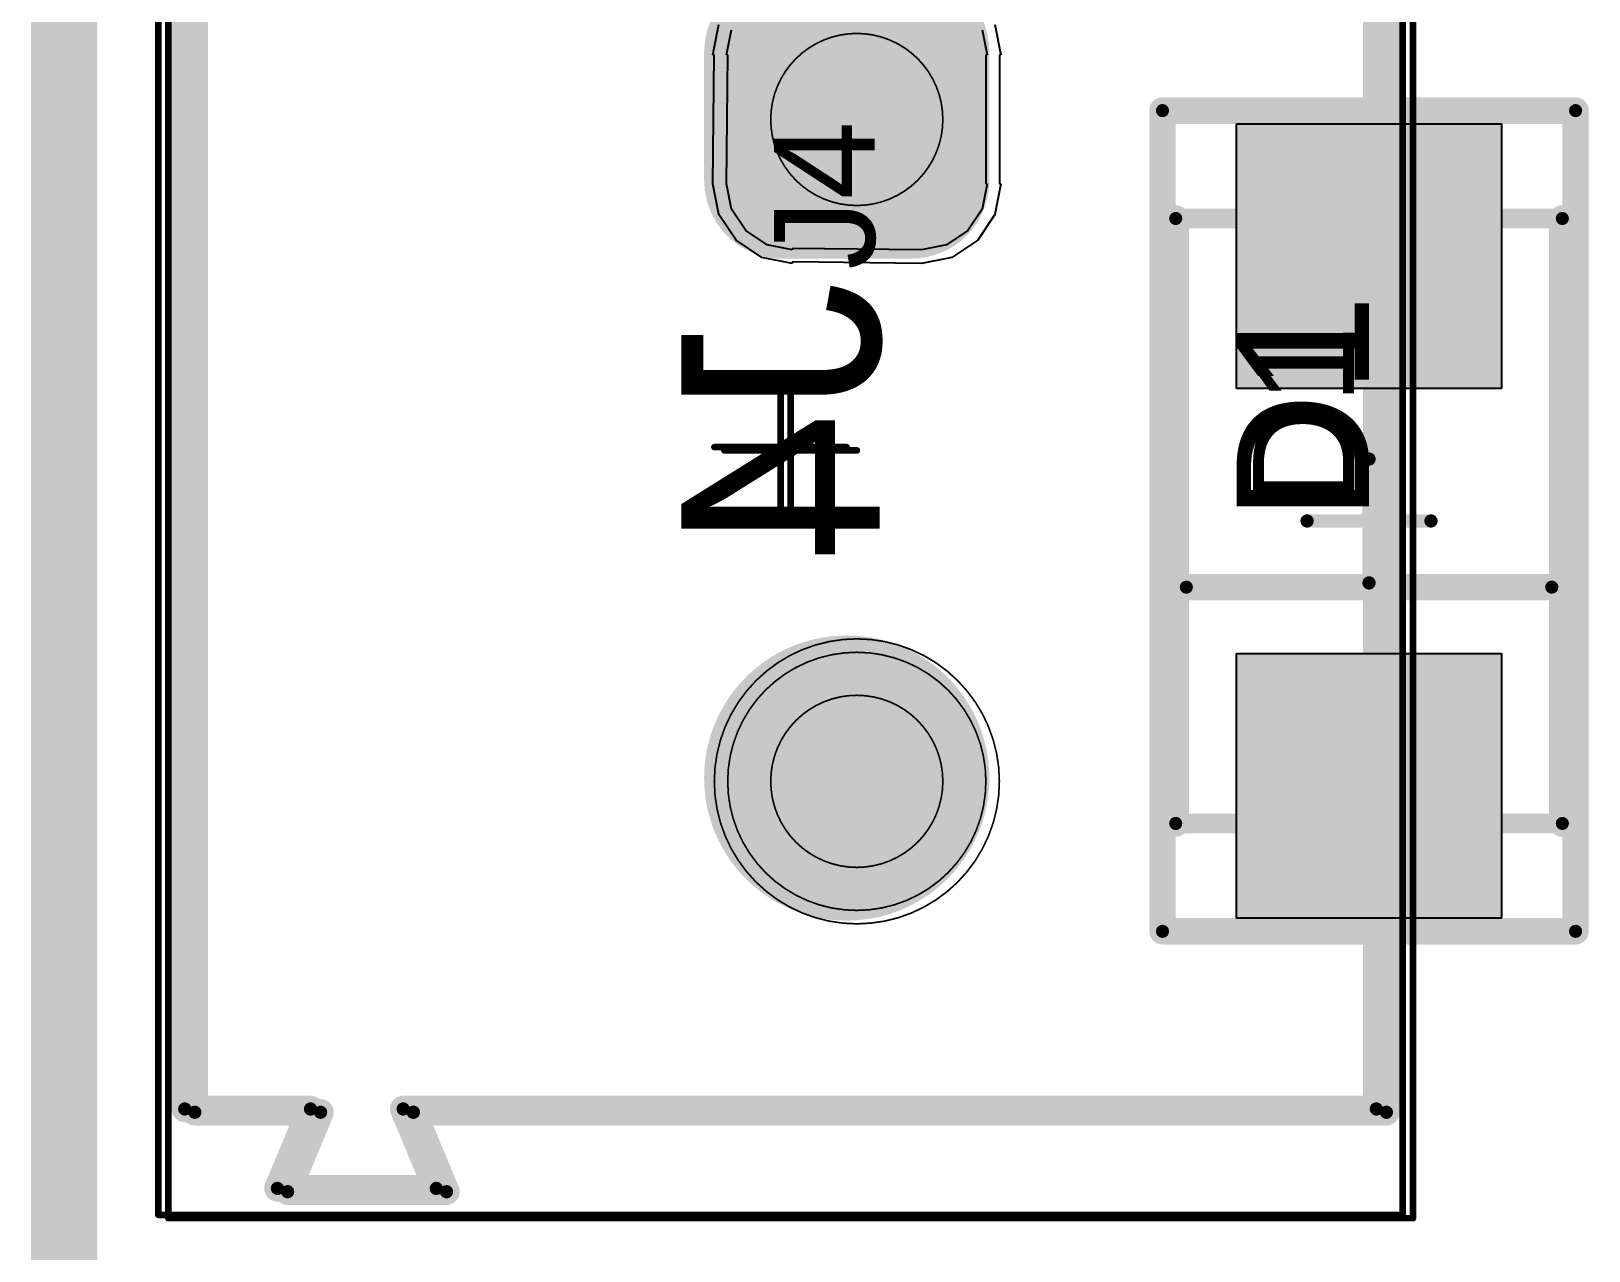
# Model space of a CAD drawing. Header units: millimetres. Extents: x 54 to 247, y 53 to 195.
# Drawn here: x 61.09 to 72.86, y 135.18 to 144.39 of the extents above; entities that cross this region are included whole.
import ezdxf

# ---------------------------------------------------------------- set-up
doc = ezdxf.new("R2010")
doc.units = ezdxf.units.MM
for name, color, linetype in [('BottomOverlay', 54, 'Continuous'), ('BottomSolder', 6, 'Continuous'), ('Mechanical1', 6, 'Continuous'), ('Mechanical10', 56, 'Continuous'), ('Mechanical11', 56, 'Continuous'), ('Mechanical12', 56, 'Continuous'), ('Mechanical14', 56, 'Continuous'), ('Mechanical15', 56, 'Continuous'), ('Mechanical2', 216, 'Continuous'), ('Mechanical3', 76, 'Continuous'), ('Mechanical4', 56, 'Continuous'), ('Mechanical5', 56, 'Continuous'), ('Mechanical6', 56, 'Continuous'), ('Mechanical7', 56, 'Continuous'), ('Mechanical8', 56, 'Continuous'), ('MultiLayer', 9, 'Continuous'), ('PadHoleLayer', 156, 'Continuous'), ('TopOverlay', 2, 'Continuous'), ('TopPaste', 8, 'Continuous'), ('TopSolder', 216, 'Continuous')]:
    doc.layers.add(name, color=color, linetype=linetype)
doc.styles.add('Arial', font='arial.ttf', dxfattribs={"height": 0.2})

# ---------------------------------------------------------------- blocks, each defined once
blk = doc.blocks.new('691101710002_B_282')
at = {"layer": 'BottomSolder'}
h = blk.add_hatch(color=6, dxfattribs=at)
edge = h.paths.add_edge_path()
edge.add_arc((-2.988, 0.988), 0.589, 90, 180)
edge.add_line((-3.577, 0.988), (-3.577, 0.013))
edge.add_arc((-2.988, 0.013), 0.589, 180, 270)
edge.add_line((-2.988, -0.577), (-2.013, -0.577))
edge.add_arc((-2.013, 0.013), 0.589, 270, 360)
edge.add_line((-1.424, 0.013), (-1.424, 0.988))
edge.add_arc((-2.013, 0.988), 0.589, 0, 90)
edge.add_line((-2.013, 1.577), (-2.988, 1.577))
h = blk.add_hatch(color=6, dxfattribs=at)
edge = h.paths.add_edge_path()
edge.add_arc((2.5, 0.5), 1.077, 0, 360)
at = {"layer": 'MultiLayer'}
h = blk.add_hatch(color=9, dxfattribs=at)
edge = h.paths.add_edge_path()
edge.add_arc((-2.988, 0.988), 0.487, 90, 180)
edge.add_line((-3.475, 0.988), (-3.475, 0.013))
edge.add_arc((-2.988, 0.013), 0.487, 180, 270)
edge.add_line((-2.988, -0.475), (-2.013, -0.475))
edge.add_arc((-2.013, 0.013), 0.487, 270, 360)
edge.add_line((-1.525, 0.013), (-1.525, 0.988))
edge.add_arc((-2.013, 0.988), 0.487, 0, 90)
edge.add_line((-2.013, 1.475), (-2.988, 1.475))
h = blk.add_hatch(color=9, dxfattribs=at)
edge = h.paths.add_edge_path()
edge.add_arc((2.5, 0.5), 0.975, 0, 360)
at = {"layer": 'PadHoleLayer'}
h = blk.add_hatch(color=156, dxfattribs=at)
edge = h.paths.add_edge_path()
edge.add_arc((-2.5, 0.5), 0.65, 0, 360)
h = blk.add_hatch(color=156, dxfattribs=at)
edge = h.paths.add_edge_path()
edge.add_arc((2.5, 0.5), 0.65, 0, 360)
at = {"layer": 'TopSolder'}
h = blk.add_hatch(color=216, dxfattribs=at)
edge = h.paths.add_edge_path()
edge.add_arc((-2.988, 0.988), 0.589, 90, 180)
edge.add_line((-3.577, 0.988), (-3.577, 0.013))
edge.add_arc((-2.988, 0.013), 0.589, 180, 270)
edge.add_line((-2.988, -0.577), (-2.013, -0.577))
edge.add_arc((-2.013, 0.013), 0.589, 270, 360)
edge.add_line((-1.424, 0.013), (-1.424, 0.988))
edge.add_arc((-2.013, 0.988), 0.589, 0, 90)
edge.add_line((-2.013, 1.577), (-2.988, 1.577))
h = blk.add_hatch(color=216, dxfattribs=at)
edge = h.paths.add_edge_path()
edge.add_arc((2.5, 0.5), 1.077, 0, 360)
at = {"layer": 'BottomOverlay', "const_width": 0.2}
for points in [[(5, 4.5), (-5, 4.5)], [(5, -2.85), (5, 4.5)], [(5, -2.85), (5.6, -2.6)], [(5.6, -3.8), (5.6, -2.6)], [(5, -4.5), (5, -3.55)], [(5.6, -3.8), (5, -3.55)], [(5, -4.5), (-5, -4.5)]]:
    blk.add_lwpolyline(points, dxfattribs=at)
at = {"layer": 'BottomOverlay', "const_width": 0.1}
for points in [[(4.95, 4.5, 1), (5.05, 4.5, 1)], [(4.95, 4.5, 1), (5.05, 4.5, 1)], [(5.55, -2.6, 1), (5.65, -2.6, 1)], [(5.55, -2.6, 1), (5.65, -2.6, 1)], [(4.95, -2.85, 1), (5.05, -2.85, 1)], [(4.95, -2.85, 1), (5.05, -2.85, 1)], [(4.95, -3.55, 1), (5.05, -3.55, 1)], [(4.95, -3.55, 1), (5.05, -3.55, 1)], [(5.55, -3.8, 1), (5.65, -3.8, 1)], [(5.55, -3.8, 1), (5.65, -3.8, 1)], [(4.95, -4.5, 1), (5.05, -4.5, 1)], [(4.95, -4.5, 1), (5.05, -4.5, 1)]]:
    blk.add_lwpolyline(points, format="xyb", close=True, dxfattribs=at)
at = {"layer": 'Mechanical3', "const_width": 0.05}
for points in [[(5.8, 4.7), (-5.8, 4.7)], [(5.8, -4.7), (5.8, 4.7)], [(0, -0.5), (0, 0.5)], [(0.5, 0), (-0.5, 0)], [(5.8, -4.7), (-5.8, -4.7)]]:
    blk.add_lwpolyline(points, dxfattribs=at)
at = {"layer": 'Mechanical3', "const_width": 0.025}
for points in [[(5.787, 4.7, 1), (5.812, 4.7, 1)], [(5.787, 4.7, 1), (5.812, 4.7, 1)], [(-0.012, 0.5, 1), (0.012, 0.5, 1)], [(-0.512, 0, 1), (-0.487, 0, 1)], [(0.488, 0, 1), (0.513, 0, 1)], [(-0.012, -0.5, 1), (0.012, -0.5, 1)], [(5.787, -4.7, 1), (5.812, -4.7, 1)], [(5.787, -4.7, 1), (5.812, -4.7, 1)]]:
    blk.add_lwpolyline(points, format="xyb", close=True, dxfattribs=at)
at = {"layer": 'Mechanical5', "const_width": 0.1}
for points in [[(5, 4.5), (-5, 4.5)], [(5, -2.85), (5, 4.5)], [(5, -2.85), (5.6, -2.6)], [(5.6, -3.8), (5.6, -2.6)], [(5, -4.5), (5, -3.55)], [(5.6, -3.8), (5, -3.55)], [(5, -4.5), (-5, -4.5)]]:
    blk.add_lwpolyline(points, dxfattribs=at)
at = {"layer": 'Mechanical5', "const_width": 0.05}
for points in [[(4.975, 4.5, 1), (5.025, 4.5, 1)], [(4.975, 4.5, 1), (5.025, 4.5, 1)], [(5.575, -2.6, 1), (5.625, -2.6, 1)], [(5.575, -2.6, 1), (5.625, -2.6, 1)], [(4.975, -2.85, 1), (5.025, -2.85, 1)], [(4.975, -2.85, 1), (5.025, -2.85, 1)], [(4.975, -3.55, 1), (5.025, -3.55, 1)], [(4.975, -3.55, 1), (5.025, -3.55, 1)], [(5.575, -3.8, 1), (5.625, -3.8, 1)], [(5.575, -3.8, 1), (5.625, -3.8, 1)], [(4.975, -4.5, 1), (5.025, -4.5, 1)], [(4.975, -4.5, 1), (5.025, -4.5, 1)]]:
    blk.add_lwpolyline(points, format="xyb", close=True, dxfattribs=at)
at = {"layer": 'Mechanical7', "const_width": 0.1}
for points in [[(5, 4.5), (-5, 4.5)], [(5, -2.85), (5, 4.5)], [(5, -2.85), (5.6, -2.6)], [(5.6, -3.8), (5.6, -2.6)], [(5.6, -3.8), (5, -3.55)], [(5, -4.5), (5, -3.55)], [(5, -4.5), (-5, -4.5)]]:
    blk.add_lwpolyline(points, dxfattribs=at)
at = {"layer": 'Mechanical7', "const_width": 0.05}
for points in [[(4.975, 4.5, 1), (5.025, 4.5, 1)], [(4.975, 4.5, 1), (5.025, 4.5, 1)], [(5.575, -2.6, 1), (5.625, -2.6, 1)], [(5.575, -2.6, 1), (5.625, -2.6, 1)], [(4.975, -2.85, 1), (5.025, -2.85, 1)], [(4.975, -2.85, 1), (5.025, -2.85, 1)], [(4.975, -3.55, 1), (5.025, -3.55, 1)], [(4.975, -3.55, 1), (5.025, -3.55, 1)], [(5.575, -3.8, 1), (5.625, -3.8, 1)], [(5.575, -3.8, 1), (5.625, -3.8, 1)], [(4.975, -4.5, 1), (5.025, -4.5, 1)], [(4.975, -4.5, 1), (5.025, -4.5, 1)]]:
    blk.add_lwpolyline(points, format="xyb", close=True, dxfattribs=at)
at = {"layer": 'Mechanical7', "text_generation_flag": 2}
blk.add_text('J4', height=1.5, rotation=-180, dxfattribs=at).set_placement((-1.25, 0.75))
blk = doc.blocks.new('ON_S____403D_MFG_294')
at = {"layer": 'TopPaste'}
for points in [[(-3, 1), (-1, 1), (-1, -1), (-3, -1)], [(1, 1), (3, 1), (3, -1), (1, -1)]]:
    blk.add_hatch(color=8, dxfattribs=at).paths.add_polyline_path(points)
at = {"layer": 'TopSolder'}
for points in [[(-3, 1), (-1, 1), (-1, -1), (-3, -1)], [(1, 1), (3, 1), (3, -1), (1, -1)]]:
    blk.add_hatch(color=216, dxfattribs=at).paths.add_polyline_path(points)
at = {"layer": 'Mechanical10', "const_width": 0.2}
for points in [[(-3.1, 1.56), (-3.1, -1.56)], [(-3.1, 1.56), (3.1, 1.56)], [(3.1, 1.56), (3.1, -1.56)], [(-3.1, -1.56), (3.1, -1.56)]]:
    blk.add_lwpolyline(points, dxfattribs=at)
at = {"layer": 'Mechanical10', "const_width": 0.1}
for points in [[(-3.15, 1.56, 1), (-3.05, 1.56, 1)], [(-3.15, 1.56, 1), (-3.05, 1.56, 1)], [(3.05, 1.56, 1), (3.15, 1.56, 1)], [(3.05, 1.56, 1), (3.15, 1.56, 1)], [(-3.15, -1.56, 1), (-3.05, -1.56, 1)], [(-3.15, -1.56, 1), (-3.05, -1.56, 1)], [(3.05, -1.56, 1), (3.15, -1.56, 1)], [(3.05, -1.56, 1), (3.15, -1.56, 1)]]:
    blk.add_lwpolyline(points, format="xyb", close=True, dxfattribs=at)
at = {"layer": 'Mechanical12', "const_width": 0.15}
for points in [[(-2.285, 1.46), (-2.285, -1.46)], [(-2.285, 1.46), (2.285, 1.46)], [(2.285, 1.46), (2.285, -1.46)], [(-2.285, -1.46), (2.285, -1.46)]]:
    blk.add_lwpolyline(points, dxfattribs=at)
at = {"layer": 'Mechanical12', "const_width": 0.075}
for points in [[(-2.322, 1.46, 1), (-2.247, 1.46, 1)], [(-2.322, 1.46, 1), (-2.247, 1.46, 1)], [(2.247, 1.46, 1), (2.322, 1.46, 1)], [(2.247, 1.46, 1), (2.322, 1.46, 1)], [(-2.322, -1.46, 1), (-2.247, -1.46, 1)], [(-2.322, -1.46, 1), (-2.247, -1.46, 1)], [(2.247, -1.46, 1), (2.322, -1.46, 1)], [(2.247, -1.46, 1), (2.322, -1.46, 1)]]:
    blk.add_lwpolyline(points, format="xyb", close=True, dxfattribs=at)
at = {"layer": 'Mechanical15'}
for points, const_width in [([(-3.1, 1.56), (-3.1, -1.56)], 0.2), ([(-3.1, 1.56), (3.1, 1.56)], 0.2), ([(3.1, 1.56), (3.1, -1.56)], 0.2), ([(0, 0.468), (0, -0.468)], 0.1), ([(-0.468, 0), (0.468, 0)], 0.1), ([(-3.1, -1.56), (3.1, -1.56)], 0.2)]:
    blk.add_lwpolyline(points, dxfattribs=dict(at, const_width=const_width))
for points, const_width in [([(-3.15, 1.56, 1), (-3.05, 1.56, 1)], 0.1), ([(-3.15, 1.56, 1), (-3.05, 1.56, 1)], 0.1), ([(3.05, 1.56, 1), (3.15, 1.56, 1)], 0.1), ([(3.05, 1.56, 1), (3.15, 1.56, 1)], 0.1), ([(-0.025, 0.468, 1), (0.025, 0.468, 1)], 0.05), ([(-0.493, 0, 1), (-0.443, 0, 1)], 0.05), ([(0.443, 0, 1), (0.493, 0, 1)], 0.05), ([(-0.025, -0.468, 1), (0.025, -0.468, 1)], 0.05), ([(-3.15, -1.56, 1), (-3.05, -1.56, 1)], 0.1), ([(-3.15, -1.56, 1), (-3.05, -1.56, 1)], 0.1), ([(3.05, -1.56, 1), (3.15, -1.56, 1)], 0.1), ([(3.05, -1.56, 1), (3.15, -1.56, 1)], 0.1)]:
    blk.add_lwpolyline(points, format="xyb", close=True, dxfattribs=dict(at, const_width=const_width))
at = {"layer": 'TopOverlay', "const_width": 0.2}
for points in [[(-2.285, 1.46), (2.285, 1.46)], [(-0.5, 1.38), (-0.5, -1.38)], [(-2.285, -1.46), (2.285, -1.46)]]:
    blk.add_lwpolyline(points, dxfattribs=at)
at = {"layer": 'TopOverlay', "const_width": 0.1}
for points in [[(-2.335, 1.46, 1), (-2.235, 1.46, 1)], [(2.235, 1.46, 1), (2.335, 1.46, 1)], [(-0.55, 1.38, 1), (-0.45, 1.38, 1)], [(-0.55, -1.38, 1), (-0.45, -1.38, 1)], [(-2.335, -1.46, 1), (-2.235, -1.46, 1)], [(2.235, -1.46, 1), (2.335, -1.46, 1)]]:
    blk.add_lwpolyline(points, format="xyb", close=True, dxfattribs=at)
at = {"layer": 'Mechanical10'}
blk.add_text('D1', height=1, dxfattribs=at).set_placement((0, 0))

msp = doc.modelspace()

# ---------------------------------------------------------------- hatches: boundary and pattern name
at = {"layer": 'Mechanical14'}
h = msp.add_hatch(color=56, dxfattribs=at)
edge = h.paths.add_edge_path()
edge.add_arc((62.327, 136.224), 0.05, 0, 360)
h = msp.add_hatch(color=56, dxfattribs=at)
edge = h.paths.add_edge_path()
edge.add_arc((62.327, 136.224), 0.05, 0, 360)
h = msp.add_hatch(color=56, dxfattribs=at)
edge = h.paths.add_edge_path()
edge.add_arc((63.277, 136.224), 0.05, 0, 360)
h = msp.add_hatch(color=56, dxfattribs=at)
edge = h.paths.add_edge_path()
edge.add_arc((63.277, 136.224), 0.05, 0, 360)
h = msp.add_hatch(color=56, dxfattribs=at)
edge = h.paths.add_edge_path()
edge.add_arc((63.977, 136.224), 0.05, 0, 360)
h = msp.add_hatch(color=56, dxfattribs=at)
edge = h.paths.add_edge_path()
edge.add_arc((63.978, 136.224), 0.05, 0, 360)
h = msp.add_hatch(color=56, dxfattribs=at)
edge = h.paths.add_edge_path()
edge.add_arc((71.327, 136.224), 0.05, 0, 360)
h = msp.add_hatch(color=56, dxfattribs=at)
edge = h.paths.add_edge_path()
edge.add_arc((71.327, 136.224), 0.05, 0, 360)
h = msp.add_hatch(color=56, dxfattribs=at)
edge = h.paths.add_edge_path()
edge.add_arc((63.028, 135.624), 0.05, 0, 360)
h = msp.add_hatch(color=56, dxfattribs=at)
edge = h.paths.add_edge_path()
edge.add_arc((63.028, 135.624), 0.05, 0, 360)
h = msp.add_hatch(color=56, dxfattribs=at)
edge = h.paths.add_edge_path()
edge.add_arc((64.228, 135.624), 0.05, 0, 360)
h = msp.add_hatch(color=56, dxfattribs=at)
edge = h.paths.add_edge_path()
edge.add_arc((64.228, 135.624), 0.05, 0, 360)
at = {"layer": 'Mechanical4'}
h = msp.add_hatch(color=56, dxfattribs=at)
edge = h.paths.add_edge_path()
edge.add_arc((69.636, 143.791), 0.05, 0, 360)
h = msp.add_hatch(color=56, dxfattribs=at)
edge = h.paths.add_edge_path()
edge.add_arc((69.636, 143.791), 0.05, 0, 360)
h = msp.add_hatch(color=56, dxfattribs=at)
edge = h.paths.add_edge_path()
edge.add_arc((69.636, 143.791), 0.05, 0, 360)
h = msp.add_hatch(color=56, dxfattribs=at)
edge = h.paths.add_edge_path()
edge.add_arc((69.636, 143.791), 0.05, 0, 360)
h = msp.add_hatch(color=56, dxfattribs=at)
edge = h.paths.add_edge_path()
edge.add_arc((72.756, 143.791), 0.05, 0, 360)
h = msp.add_hatch(color=56, dxfattribs=at)
edge = h.paths.add_edge_path()
edge.add_arc((72.756, 143.791), 0.05, 0, 360)
h = msp.add_hatch(color=56, dxfattribs=at)
edge = h.paths.add_edge_path()
edge.add_arc((72.756, 143.791), 0.05, 0, 360)
h = msp.add_hatch(color=56, dxfattribs=at)
edge = h.paths.add_edge_path()
edge.add_arc((72.756, 143.791), 0.05, 0, 360)
h = msp.add_hatch(color=56, dxfattribs=at)
edge = h.paths.add_edge_path()
edge.add_arc((69.636, 137.591), 0.05, 0, 360)
h = msp.add_hatch(color=56, dxfattribs=at)
edge = h.paths.add_edge_path()
edge.add_arc((69.636, 137.591), 0.05, 0, 360)
h = msp.add_hatch(color=56, dxfattribs=at)
edge = h.paths.add_edge_path()
edge.add_arc((69.636, 137.591), 0.05, 0, 360)
h = msp.add_hatch(color=56, dxfattribs=at)
edge = h.paths.add_edge_path()
edge.add_arc((69.636, 137.591), 0.05, 0, 360)
h = msp.add_hatch(color=56, dxfattribs=at)
edge = h.paths.add_edge_path()
edge.add_arc((72.756, 137.591), 0.05, 0, 360)
h = msp.add_hatch(color=56, dxfattribs=at)
edge = h.paths.add_edge_path()
edge.add_arc((72.756, 137.591), 0.05, 0, 360)
h = msp.add_hatch(color=56, dxfattribs=at)
edge = h.paths.add_edge_path()
edge.add_arc((72.756, 137.591), 0.05, 0, 360)
h = msp.add_hatch(color=56, dxfattribs=at)
edge = h.paths.add_edge_path()
edge.add_arc((72.756, 137.591), 0.05, 0, 360)
at = {"layer": 'Mechanical6'}
h = msp.add_hatch(color=56, dxfattribs=at)
edge = h.paths.add_edge_path()
edge.add_arc((69.736, 142.976), 0.05, 0, 360)
h = msp.add_hatch(color=56, dxfattribs=at)
edge = h.paths.add_edge_path()
edge.add_arc((72.656, 142.976), 0.05, 0, 360)
h = msp.add_hatch(color=56, dxfattribs=at)
edge = h.paths.add_edge_path()
edge.add_arc((69.816, 140.191), 0.05, 0, 360)
h = msp.add_hatch(color=56, dxfattribs=at)
edge = h.paths.add_edge_path()
edge.add_arc((72.576, 140.191), 0.05, 0, 360)
h = msp.add_hatch(color=56, dxfattribs=at)
edge = h.paths.add_edge_path()
edge.add_arc((69.736, 138.406), 0.05, 0, 360)
h = msp.add_hatch(color=56, dxfattribs=at)
edge = h.paths.add_edge_path()
edge.add_arc((72.656, 138.406), 0.05, 0, 360)
at = {"layer": 'Mechanical7'}
h = msp.add_hatch(color=56, dxfattribs=at)
edge = h.paths.add_edge_path()
edge.add_arc((66.827, 141.724), 0.0125, 0, 360)
h = msp.add_hatch(color=56, dxfattribs=at)
edge = h.paths.add_edge_path()
edge.add_arc((66.327, 141.224), 0.0125, 0, 360)
h = msp.add_hatch(color=56, dxfattribs=at)
edge = h.paths.add_edge_path()
edge.add_arc((67.327, 141.224), 0.0125, 0, 360)
h = msp.add_hatch(color=56, dxfattribs=at)
edge = h.paths.add_edge_path()
edge.add_arc((66.827, 140.724), 0.0125, 0, 360)
h = msp.add_hatch(color=56, dxfattribs=at)
edge = h.paths.add_edge_path()
edge.add_arc((62.127, 135.424), 0.0125, 0, 360)
h = msp.add_hatch(color=56, dxfattribs=at)
edge = h.paths.add_edge_path()
edge.add_arc((62.127, 135.424), 0.0125, 0, 360)
h = msp.add_hatch(color=56, dxfattribs=at)
edge = h.paths.add_edge_path()
edge.add_arc((71.527, 135.424), 0.0125, 0, 360)
h = msp.add_hatch(color=56, dxfattribs=at)
edge = h.paths.add_edge_path()
edge.add_arc((71.527, 135.424), 0.0125, 0, 360)
at = {"layer": 'Mechanical8'}
h = msp.add_hatch(color=56, dxfattribs=at)
edge = h.paths.add_edge_path()
edge.add_arc((69.736, 142.976), 0.0375, 0, 360)
h = msp.add_hatch(color=56, dxfattribs=at)
edge = h.paths.add_edge_path()
edge.add_arc((69.736, 142.976), 0.0375, 0, 360)
h = msp.add_hatch(color=56, dxfattribs=at)
edge = h.paths.add_edge_path()
edge.add_arc((72.656, 142.976), 0.0375, 0, 360)
h = msp.add_hatch(color=56, dxfattribs=at)
edge = h.paths.add_edge_path()
edge.add_arc((72.656, 142.976), 0.0375, 0, 360)
h = msp.add_hatch(color=56, dxfattribs=at)
edge = h.paths.add_edge_path()
edge.add_arc((69.736, 138.406), 0.0375, 0, 360)
h = msp.add_hatch(color=56, dxfattribs=at)
edge = h.paths.add_edge_path()
edge.add_arc((69.736, 138.406), 0.0375, 0, 360)
h = msp.add_hatch(color=56, dxfattribs=at)
edge = h.paths.add_edge_path()
edge.add_arc((72.656, 138.406), 0.0375, 0, 360)
h = msp.add_hatch(color=56, dxfattribs=at)
edge = h.paths.add_edge_path()
edge.add_arc((72.656, 138.406), 0.0375, 0, 360)
at = {"layer": 'PadHoleLayer'}
h = msp.add_hatch(color=156, dxfattribs=at)
edge = h.paths.add_edge_path()
edge.add_arc((69.636, 143.791), 0.05, 0, 360)
h = msp.add_hatch(color=156, dxfattribs=at)
edge = h.paths.add_edge_path()
edge.add_arc((69.636, 143.791), 0.05, 0, 360)
h = msp.add_hatch(color=156, dxfattribs=at)
edge = h.paths.add_edge_path()
edge.add_arc((69.636, 143.791), 0.05, 0, 360)
h = msp.add_hatch(color=156, dxfattribs=at)
edge = h.paths.add_edge_path()
edge.add_arc((69.636, 143.791), 0.05, 0, 360)
h = msp.add_hatch(color=156, dxfattribs=at)
edge = h.paths.add_edge_path()
edge.add_arc((72.756, 143.791), 0.05, 0, 360)
h = msp.add_hatch(color=156, dxfattribs=at)
edge = h.paths.add_edge_path()
edge.add_arc((72.756, 143.791), 0.05, 0, 360)
h = msp.add_hatch(color=156, dxfattribs=at)
edge = h.paths.add_edge_path()
edge.add_arc((72.756, 143.791), 0.05, 0, 360)
h = msp.add_hatch(color=156, dxfattribs=at)
edge = h.paths.add_edge_path()
edge.add_arc((72.756, 143.791), 0.05, 0, 360)
h = msp.add_hatch(color=156, dxfattribs=at)
edge = h.paths.add_edge_path()
edge.add_arc((69.736, 142.976), 0.05, 0, 360)
h = msp.add_hatch(color=156, dxfattribs=at)
edge = h.paths.add_edge_path()
edge.add_arc((69.736, 142.976), 0.0375, 0, 360)
h = msp.add_hatch(color=156, dxfattribs=at)
edge = h.paths.add_edge_path()
edge.add_arc((69.736, 142.976), 0.0375, 0, 360)
h = msp.add_hatch(color=156, dxfattribs=at)
edge = h.paths.add_edge_path()
edge.add_arc((72.656, 142.976), 0.05, 0, 360)
h = msp.add_hatch(color=156, dxfattribs=at)
edge = h.paths.add_edge_path()
edge.add_arc((72.656, 142.976), 0.0375, 0, 360)
h = msp.add_hatch(color=156, dxfattribs=at)
edge = h.paths.add_edge_path()
edge.add_arc((72.656, 142.976), 0.0375, 0, 360)
h = msp.add_hatch(color=156, dxfattribs=at)
edge = h.paths.add_edge_path()
edge.add_arc((66.827, 141.724), 0.0125, 0, 360)
h = msp.add_hatch(color=156, dxfattribs=at)
edge = h.paths.add_edge_path()
edge.add_arc((66.327, 141.224), 0.0125, 0, 360)
h = msp.add_hatch(color=156, dxfattribs=at)
edge = h.paths.add_edge_path()
edge.add_arc((67.327, 141.224), 0.0125, 0, 360)
h = msp.add_hatch(color=156, dxfattribs=at)
edge = h.paths.add_edge_path()
edge.add_arc((66.827, 140.724), 0.0125, 0, 360)
h = msp.add_hatch(color=156, dxfattribs=at)
edge = h.paths.add_edge_path()
edge.add_arc((69.816, 140.191), 0.05, 0, 360)
h = msp.add_hatch(color=156, dxfattribs=at)
edge = h.paths.add_edge_path()
edge.add_arc((72.576, 140.191), 0.05, 0, 360)
h = msp.add_hatch(color=156, dxfattribs=at)
edge = h.paths.add_edge_path()
edge.add_arc((69.736, 138.406), 0.05, 0, 360)
h = msp.add_hatch(color=156, dxfattribs=at)
edge = h.paths.add_edge_path()
edge.add_arc((69.736, 138.406), 0.0375, 0, 360)
h = msp.add_hatch(color=156, dxfattribs=at)
edge = h.paths.add_edge_path()
edge.add_arc((69.736, 138.406), 0.0375, 0, 360)
h = msp.add_hatch(color=156, dxfattribs=at)
edge = h.paths.add_edge_path()
edge.add_arc((72.656, 138.406), 0.05, 0, 360)
h = msp.add_hatch(color=156, dxfattribs=at)
edge = h.paths.add_edge_path()
edge.add_arc((72.656, 138.406), 0.0375, 0, 360)
h = msp.add_hatch(color=156, dxfattribs=at)
edge = h.paths.add_edge_path()
edge.add_arc((72.656, 138.406), 0.0375, 0, 360)
h = msp.add_hatch(color=156, dxfattribs=at)
edge = h.paths.add_edge_path()
edge.add_arc((69.636, 137.591), 0.05, 0, 360)
h = msp.add_hatch(color=156, dxfattribs=at)
edge = h.paths.add_edge_path()
edge.add_arc((69.636, 137.591), 0.05, 0, 360)
h = msp.add_hatch(color=156, dxfattribs=at)
edge = h.paths.add_edge_path()
edge.add_arc((69.636, 137.591), 0.05, 0, 360)
h = msp.add_hatch(color=156, dxfattribs=at)
edge = h.paths.add_edge_path()
edge.add_arc((69.636, 137.591), 0.05, 0, 360)
h = msp.add_hatch(color=156, dxfattribs=at)
edge = h.paths.add_edge_path()
edge.add_arc((72.756, 137.591), 0.05, 0, 360)
h = msp.add_hatch(color=156, dxfattribs=at)
edge = h.paths.add_edge_path()
edge.add_arc((72.756, 137.591), 0.05, 0, 360)
h = msp.add_hatch(color=156, dxfattribs=at)
edge = h.paths.add_edge_path()
edge.add_arc((72.756, 137.591), 0.05, 0, 360)
h = msp.add_hatch(color=156, dxfattribs=at)
edge = h.paths.add_edge_path()
edge.add_arc((72.756, 137.591), 0.05, 0, 360)
h = msp.add_hatch(color=156, dxfattribs=at)
edge = h.paths.add_edge_path()
edge.add_arc((62.327, 136.224), 0.05, 0, 360)
h = msp.add_hatch(color=156, dxfattribs=at)
edge = h.paths.add_edge_path()
edge.add_arc((62.327, 136.224), 0.05, 0, 360)
h = msp.add_hatch(color=156, dxfattribs=at)
edge = h.paths.add_edge_path()
edge.add_arc((63.277, 136.224), 0.05, 0, 360)
h = msp.add_hatch(color=156, dxfattribs=at)
edge = h.paths.add_edge_path()
edge.add_arc((63.277, 136.224), 0.05, 0, 360)
h = msp.add_hatch(color=156, dxfattribs=at)
edge = h.paths.add_edge_path()
edge.add_arc((63.977, 136.224), 0.05, 0, 360)
h = msp.add_hatch(color=156, dxfattribs=at)
edge = h.paths.add_edge_path()
edge.add_arc((63.978, 136.224), 0.05, 0, 360)
h = msp.add_hatch(color=156, dxfattribs=at)
edge = h.paths.add_edge_path()
edge.add_arc((71.327, 136.224), 0.05, 0, 360)
h = msp.add_hatch(color=156, dxfattribs=at)
edge = h.paths.add_edge_path()
edge.add_arc((71.327, 136.224), 0.05, 0, 360)
h = msp.add_hatch(color=156, dxfattribs=at)
edge = h.paths.add_edge_path()
edge.add_arc((63.028, 135.624), 0.05, 0, 360)
h = msp.add_hatch(color=156, dxfattribs=at)
edge = h.paths.add_edge_path()
edge.add_arc((63.028, 135.624), 0.05, 0, 360)
h = msp.add_hatch(color=156, dxfattribs=at)
edge = h.paths.add_edge_path()
edge.add_arc((64.228, 135.624), 0.05, 0, 360)
h = msp.add_hatch(color=156, dxfattribs=at)
edge = h.paths.add_edge_path()
edge.add_arc((64.228, 135.624), 0.05, 0, 360)
h = msp.add_hatch(color=156, dxfattribs=at)
edge = h.paths.add_edge_path()
edge.add_arc((62.127, 135.424), 0.0125, 0, 360)
h = msp.add_hatch(color=156, dxfattribs=at)
edge = h.paths.add_edge_path()
edge.add_arc((62.127, 135.424), 0.0125, 0, 360)
h = msp.add_hatch(color=156, dxfattribs=at)
edge = h.paths.add_edge_path()
edge.add_arc((71.527, 135.424), 0.0125, 0, 360)
h = msp.add_hatch(color=156, dxfattribs=at)
edge = h.paths.add_edge_path()
edge.add_arc((71.527, 135.424), 0.0125, 0, 360)

# ---------------------------------------------------------------- linework, layer by layer
at = {"layer": 'Mechanical1', "const_width": 0.5}
msp.add_lwpolyline([(61.341, 53.061), (61.341, 177.775)], dxfattribs=at)
at = {"layer": 'Mechanical10'}
for p, q in [((66.239, 144.212), (66.285, 144.442)), ((68.37, 144.442), (68.416, 144.212)), ((66.239, 143.237), (66.251, 144.212)), ((66.251, 144.212), (66.239, 144.212)), ((68.416, 144.212), (68.404, 144.212)), ((68.404, 144.212), (68.404, 143.237)), ((68.416, 144.212), (68.416, 144.212)), ((70.196, 143.691), (72.196, 143.691)), ((70.196, 141.691), (70.196, 143.691)), ((72.196, 143.691), (72.196, 141.691)), ((66.285, 143.007), (66.239, 143.237)), ((66.239, 143.237), (66.239, 143.237)), ((68.416, 143.237), (68.37, 143.007)), ((68.404, 143.237), (68.416, 143.237)), ((68.416, 143.237), (68.416, 143.237)), ((66.415, 142.812), (66.285, 143.007)), ((68.37, 143.007), (68.24, 142.812)), ((66.61, 142.682), (66.415, 142.812)), ((68.24, 142.812), (68.045, 142.682)), ((66.84, 142.636), (66.61, 142.682)), ((67.815, 142.636), (66.84, 142.648)), ((66.84, 142.648), (66.84, 142.636)), ((68.045, 142.682), (67.815, 142.636)), ((72.196, 141.691), (70.196, 141.691)), ((70.196, 139.691), (72.196, 139.691)), ((70.196, 137.691), (70.196, 139.691)), ((72.196, 139.691), (72.196, 137.691)), ((72.196, 137.691), (70.196, 137.691))]:
    msp.add_line(p, q, dxfattribs=at)
at = {"layer": 'Mechanical10', "const_width": 0.1}
for points in [[(62.327, 136.224), (62.327, 146.224)], [(71.327, 136.224), (71.327, 146.224)], [(62.327, 136.224), (63.277, 136.224)], [(63.028, 135.624), (63.277, 136.224)], [(63.977, 136.224), (71.327, 136.224)], [(63.978, 136.224), (64.228, 135.624)], [(63.028, 135.624), (64.228, 135.624)]]:
    msp.add_lwpolyline(points, dxfattribs=at)
at = {"layer": 'Mechanical10'}
for points, const_width in [([(68.404, 138.724, 1), (66.251, 138.724, 1)], 0.0127), ([(66.248, 138.724, 1), (66.254, 138.724, 1)], 0.00635), ([(68.401, 138.724, 1), (68.407, 138.724, 1)], 0.00635), ([(62.302, 136.224, 1), (62.352, 136.224, 1)], 0.05), ([(62.302, 136.224, 1), (62.352, 136.224, 1)], 0.05), ([(62.315, 136.249, 1), (62.34, 136.249, 1)], 0.025), ([(62.315, 136.249, 1), (62.34, 136.249, 1)], 0.025), ([(62.315, 136.249, 1), (62.34, 136.249, 1)], 0.025), ([(62.315, 136.249, 1), (62.34, 136.249, 1)], 0.025), ([(63.252, 136.224, 1), (63.302, 136.224, 1)], 0.05), ([(63.252, 136.224, 1), (63.302, 136.224, 1)], 0.05), ([(63.265, 136.249, 1), (63.29, 136.249, 1)], 0.025), ([(63.265, 136.249, 1), (63.29, 136.249, 1)], 0.025), ([(63.265, 136.249, 1), (63.29, 136.249, 1)], 0.025), ([(63.265, 136.249, 1), (63.29, 136.249, 1)], 0.025), ([(63.952, 136.224, 1), (64.002, 136.224, 1)], 0.05), ([(63.953, 136.224, 1), (64.003, 136.224, 1)], 0.05), ([(63.965, 136.249, 1), (63.99, 136.249, 1)], 0.025), ([(63.965, 136.249, 1), (63.99, 136.249, 1)], 0.025), ([(63.965, 136.249, 1), (63.99, 136.249, 1)], 0.025), ([(63.965, 136.249, 1), (63.99, 136.249, 1)], 0.025), ([(71.302, 136.224, 1), (71.352, 136.224, 1)], 0.05), ([(71.302, 136.224, 1), (71.352, 136.224, 1)], 0.05), ([(71.315, 136.249, 1), (71.34, 136.249, 1)], 0.025), ([(71.315, 136.249, 1), (71.34, 136.249, 1)], 0.025), ([(71.315, 136.249, 1), (71.34, 136.249, 1)], 0.025), ([(71.315, 136.249, 1), (71.34, 136.249, 1)], 0.025), ([(62.315, 136.199, 1), (62.34, 136.199, 1)], 0.025), ([(62.315, 136.199, 1), (62.34, 136.199, 1)], 0.025), ([(62.315, 136.199, 1), (62.34, 136.199, 1)], 0.025), ([(62.315, 136.199, 1), (62.34, 136.199, 1)], 0.025), ([(63.265, 136.199, 1), (63.29, 136.199, 1)], 0.025), ([(63.265, 136.199, 1), (63.29, 136.199, 1)], 0.025), ([(63.265, 136.199, 1), (63.29, 136.199, 1)], 0.025), ([(63.265, 136.199, 1), (63.29, 136.199, 1)], 0.025), ([(63.965, 136.199, 1), (63.99, 136.199, 1)], 0.025), ([(63.965, 136.199, 1), (63.99, 136.199, 1)], 0.025), ([(63.965, 136.199, 1), (63.99, 136.199, 1)], 0.025), ([(63.965, 136.199, 1), (63.99, 136.199, 1)], 0.025), ([(71.315, 136.199, 1), (71.34, 136.199, 1)], 0.025), ([(71.315, 136.199, 1), (71.34, 136.199, 1)], 0.025), ([(71.315, 136.199, 1), (71.34, 136.199, 1)], 0.025), ([(71.315, 136.199, 1), (71.34, 136.199, 1)], 0.025), ([(63.003, 135.624, 1), (63.053, 135.624, 1)], 0.05), ([(63.003, 135.624, 1), (63.053, 135.624, 1)], 0.05), ([(63.015, 135.649, 1), (63.04, 135.649, 1)], 0.025), ([(63.015, 135.649, 1), (63.04, 135.649, 1)], 0.025), ([(63.015, 135.649, 1), (63.04, 135.649, 1)], 0.025), ([(63.015, 135.649, 1), (63.04, 135.649, 1)], 0.025), ([(64.203, 135.624, 1), (64.253, 135.624, 1)], 0.05), ([(64.203, 135.624, 1), (64.253, 135.624, 1)], 0.05), ([(64.215, 135.649, 1), (64.24, 135.649, 1)], 0.025), ([(64.215, 135.649, 1), (64.24, 135.649, 1)], 0.025), ([(64.215, 135.649, 1), (64.24, 135.649, 1)], 0.025), ([(64.215, 135.649, 1), (64.24, 135.649, 1)], 0.025), ([(63.015, 135.599, 1), (63.04, 135.599, 1)], 0.025), ([(63.015, 135.599, 1), (63.04, 135.599, 1)], 0.025), ([(63.015, 135.599, 1), (63.04, 135.599, 1)], 0.025), ([(63.015, 135.599, 1), (63.04, 135.599, 1)], 0.025), ([(64.215, 135.599, 1), (64.24, 135.599, 1)], 0.025), ([(64.215, 135.599, 1), (64.24, 135.599, 1)], 0.025), ([(64.215, 135.599, 1), (64.24, 135.599, 1)], 0.025), ([(64.215, 135.599, 1), (64.24, 135.599, 1)], 0.025)]:
    msp.add_lwpolyline(points, format="xyb", close=True, dxfattribs=dict(at, const_width=const_width))
at = {"layer": 'Mechanical10', "const_width": 0.05}
for points in [[(62.327, 136.199, -1), (62.327, 136.249)], [(62.327, 136.199, -1), (62.327, 136.249)], [(62.327, 136.249, -1), (62.327, 136.199)], [(62.327, 136.249, -1), (62.327, 136.199)], [(63.277, 136.199, -1), (63.277, 136.249)], [(63.277, 136.199, -1), (63.277, 136.249)], [(63.277, 136.249, -1), (63.277, 136.199)], [(63.277, 136.249, -1), (63.277, 136.199)], [(63.977, 136.199, -1), (63.977, 136.249)], [(63.978, 136.199, -1), (63.978, 136.249)], [(63.977, 136.249, -1), (63.977, 136.199)], [(63.978, 136.249, -1), (63.978, 136.199)], [(71.327, 136.199, -1), (71.327, 136.249)], [(71.327, 136.199, -1), (71.327, 136.249)], [(71.327, 136.249, -1), (71.327, 136.199)], [(71.327, 136.249, -1), (71.327, 136.199)], [(63.028, 135.599, -1), (63.028, 135.649)], [(63.028, 135.599, -1), (63.028, 135.649)], [(63.028, 135.649, -1), (63.028, 135.599)], [(63.028, 135.649, -1), (63.028, 135.599)], [(64.228, 135.599, -1), (64.228, 135.649)], [(64.228, 135.599, -1), (64.228, 135.649)], [(64.228, 135.649, -1), (64.228, 135.599)], [(64.228, 135.649, -1), (64.228, 135.599)]]:
    msp.add_lwpolyline(points, format="xyb", dxfattribs=at)
at = {"layer": 'Mechanical11'}
for p, q in [((66.239, 144.212), (66.285, 144.442)), ((68.37, 144.442), (68.416, 144.212)), ((66.239, 143.237), (66.251, 144.212)), ((66.251, 144.212), (66.239, 144.212)), ((68.416, 144.212), (68.404, 144.212)), ((68.404, 144.212), (68.404, 143.237)), ((68.416, 144.212), (68.416, 144.212)), ((66.285, 143.007), (66.239, 143.237)), ((66.239, 143.237), (66.239, 143.237)), ((68.416, 143.237), (68.37, 143.007)), ((68.404, 143.237), (68.416, 143.237)), ((68.416, 143.237), (68.416, 143.237)), ((66.415, 142.812), (66.285, 143.007)), ((68.37, 143.007), (68.24, 142.812)), ((66.61, 142.682), (66.415, 142.812)), ((68.24, 142.812), (68.045, 142.682)), ((66.84, 142.636), (66.61, 142.682)), ((67.815, 142.636), (66.84, 142.648)), ((66.84, 142.648), (66.84, 142.636)), ((68.045, 142.682), (67.815, 142.636))]:
    msp.add_line(p, q, dxfattribs=at)
for points, const_width in [([(68.404, 138.724, 1), (66.251, 138.724, 1)], 0.0127), ([(66.248, 138.724, 1), (66.254, 138.724, 1)], 0.00635), ([(68.401, 138.724, 1), (68.407, 138.724, 1)], 0.00635)]:
    msp.add_lwpolyline(points, format="xyb", close=True, dxfattribs=dict(at, const_width=const_width))
at = {"layer": 'Mechanical12'}
for points, const_width in [([(67.977, 143.724, 1), (66.677, 143.724, 1)], 0.0127), ([(66.674, 143.724, 1), (66.681, 143.724, 1)], 0.00635), ([(67.974, 143.724, 1), (67.981, 143.724, 1)], 0.00635), ([(67.977, 138.724, 1), (66.677, 138.724, 1)], 0.0127), ([(66.674, 138.724, 1), (66.681, 138.724, 1)], 0.00635), ([(67.974, 138.724, 1), (67.981, 138.724, 1)], 0.00635)]:
    msp.add_lwpolyline(points, format="xyb", close=True, dxfattribs=dict(at, const_width=const_width))
at = {"layer": 'Mechanical14', "const_width": 0.2}
for points in [[(62.327, 136.224), (62.327, 146.224)], [(71.327, 136.224), (71.327, 146.224)], [(62.327, 136.224), (63.277, 136.224)], [(63.028, 135.624), (63.277, 136.224)], [(63.977, 136.224), (71.327, 136.224)], [(63.978, 136.224), (64.228, 135.624)], [(63.028, 135.624), (64.228, 135.624)]]:
    msp.add_lwpolyline(points, dxfattribs=at)
at = {"layer": 'Mechanical14', "const_width": 0.1}
for points in [[(62.277, 136.224, 1), (62.377, 136.224, 1)], [(62.277, 136.224, 1), (62.377, 136.224, 1)], [(63.227, 136.224, 1), (63.327, 136.224, 1)], [(63.227, 136.224, 1), (63.327, 136.224, 1)], [(63.927, 136.224, 1), (64.027, 136.224, 1)], [(63.928, 136.224, 1), (64.028, 136.224, 1)], [(71.277, 136.224, 1), (71.377, 136.224, 1)], [(71.277, 136.224, 1), (71.377, 136.224, 1)], [(62.978, 135.624, 1), (63.078, 135.624, 1)], [(62.978, 135.624, 1), (63.078, 135.624, 1)], [(64.178, 135.624, 1), (64.278, 135.624, 1)], [(64.178, 135.624, 1), (64.278, 135.624, 1)]]:
    msp.add_lwpolyline(points, format="xyb", close=True, dxfattribs=at)
at = {"layer": 'Mechanical2', "const_width": 0.1}
for points in [[(62.327, 136.224), (62.327, 146.224)], [(71.327, 136.224), (71.327, 146.224)], [(62.327, 136.224), (63.277, 136.224)], [(63.028, 135.624), (63.277, 136.224)], [(63.977, 136.224), (71.327, 136.224)], [(63.978, 136.224), (64.228, 135.624)], [(63.028, 135.624), (64.228, 135.624)]]:
    msp.add_lwpolyline(points, dxfattribs=at)
at = {"layer": 'Mechanical2'}
for points, const_width in [([(62.302, 136.224, 1), (62.352, 136.224, 1)], 0.05), ([(62.302, 136.224, 1), (62.352, 136.224, 1)], 0.05), ([(62.315, 136.249, 1), (62.34, 136.249, 1)], 0.025), ([(62.315, 136.249, 1), (62.34, 136.249, 1)], 0.025), ([(62.315, 136.249, 1), (62.34, 136.249, 1)], 0.025), ([(62.315, 136.249, 1), (62.34, 136.249, 1)], 0.025), ([(63.252, 136.224, 1), (63.302, 136.224, 1)], 0.05), ([(63.252, 136.224, 1), (63.302, 136.224, 1)], 0.05), ([(63.265, 136.249, 1), (63.29, 136.249, 1)], 0.025), ([(63.265, 136.249, 1), (63.29, 136.249, 1)], 0.025), ([(63.265, 136.249, 1), (63.29, 136.249, 1)], 0.025), ([(63.265, 136.249, 1), (63.29, 136.249, 1)], 0.025), ([(63.952, 136.224, 1), (64.002, 136.224, 1)], 0.05), ([(63.953, 136.224, 1), (64.003, 136.224, 1)], 0.05), ([(63.965, 136.249, 1), (63.99, 136.249, 1)], 0.025), ([(63.965, 136.249, 1), (63.99, 136.249, 1)], 0.025), ([(63.965, 136.249, 1), (63.99, 136.249, 1)], 0.025), ([(63.965, 136.249, 1), (63.99, 136.249, 1)], 0.025), ([(71.302, 136.224, 1), (71.352, 136.224, 1)], 0.05), ([(71.302, 136.224, 1), (71.352, 136.224, 1)], 0.05), ([(71.315, 136.249, 1), (71.34, 136.249, 1)], 0.025), ([(71.315, 136.249, 1), (71.34, 136.249, 1)], 0.025), ([(71.315, 136.249, 1), (71.34, 136.249, 1)], 0.025), ([(71.315, 136.249, 1), (71.34, 136.249, 1)], 0.025), ([(62.315, 136.199, 1), (62.34, 136.199, 1)], 0.025), ([(62.315, 136.199, 1), (62.34, 136.199, 1)], 0.025), ([(62.315, 136.199, 1), (62.34, 136.199, 1)], 0.025), ([(62.315, 136.199, 1), (62.34, 136.199, 1)], 0.025), ([(63.265, 136.199, 1), (63.29, 136.199, 1)], 0.025), ([(63.265, 136.199, 1), (63.29, 136.199, 1)], 0.025), ([(63.265, 136.199, 1), (63.29, 136.199, 1)], 0.025), ([(63.265, 136.199, 1), (63.29, 136.199, 1)], 0.025), ([(63.965, 136.199, 1), (63.99, 136.199, 1)], 0.025), ([(63.965, 136.199, 1), (63.99, 136.199, 1)], 0.025), ([(63.965, 136.199, 1), (63.99, 136.199, 1)], 0.025), ([(63.965, 136.199, 1), (63.99, 136.199, 1)], 0.025), ([(71.315, 136.199, 1), (71.34, 136.199, 1)], 0.025), ([(71.315, 136.199, 1), (71.34, 136.199, 1)], 0.025), ([(71.315, 136.199, 1), (71.34, 136.199, 1)], 0.025), ([(71.315, 136.199, 1), (71.34, 136.199, 1)], 0.025), ([(63.003, 135.624, 1), (63.053, 135.624, 1)], 0.05), ([(63.003, 135.624, 1), (63.053, 135.624, 1)], 0.05), ([(63.015, 135.649, 1), (63.04, 135.649, 1)], 0.025), ([(63.015, 135.649, 1), (63.04, 135.649, 1)], 0.025), ([(63.015, 135.649, 1), (63.04, 135.649, 1)], 0.025), ([(63.015, 135.649, 1), (63.04, 135.649, 1)], 0.025), ([(64.203, 135.624, 1), (64.253, 135.624, 1)], 0.05), ([(64.203, 135.624, 1), (64.253, 135.624, 1)], 0.05), ([(64.215, 135.649, 1), (64.24, 135.649, 1)], 0.025), ([(64.215, 135.649, 1), (64.24, 135.649, 1)], 0.025), ([(64.215, 135.649, 1), (64.24, 135.649, 1)], 0.025), ([(64.215, 135.649, 1), (64.24, 135.649, 1)], 0.025), ([(63.015, 135.599, 1), (63.04, 135.599, 1)], 0.025), ([(63.015, 135.599, 1), (63.04, 135.599, 1)], 0.025), ([(63.015, 135.599, 1), (63.04, 135.599, 1)], 0.025), ([(63.015, 135.599, 1), (63.04, 135.599, 1)], 0.025), ([(64.215, 135.599, 1), (64.24, 135.599, 1)], 0.025), ([(64.215, 135.599, 1), (64.24, 135.599, 1)], 0.025), ([(64.215, 135.599, 1), (64.24, 135.599, 1)], 0.025), ([(64.215, 135.599, 1), (64.24, 135.599, 1)], 0.025)]:
    msp.add_lwpolyline(points, format="xyb", close=True, dxfattribs=dict(at, const_width=const_width))
at = {"layer": 'Mechanical2', "const_width": 0.05}
for points in [[(62.327, 136.199, -1), (62.327, 136.249)], [(62.327, 136.199, -1), (62.327, 136.249)], [(62.327, 136.249, -1), (62.327, 136.199)], [(62.327, 136.249, -1), (62.327, 136.199)], [(63.277, 136.199, -1), (63.277, 136.249)], [(63.277, 136.199, -1), (63.277, 136.249)], [(63.277, 136.249, -1), (63.277, 136.199)], [(63.277, 136.249, -1), (63.277, 136.199)], [(63.977, 136.199, -1), (63.977, 136.249)], [(63.978, 136.199, -1), (63.978, 136.249)], [(63.977, 136.249, -1), (63.977, 136.199)], [(63.978, 136.249, -1), (63.978, 136.199)], [(71.327, 136.199, -1), (71.327, 136.249)], [(71.327, 136.199, -1), (71.327, 136.249)], [(71.327, 136.249, -1), (71.327, 136.199)], [(71.327, 136.249, -1), (71.327, 136.199)], [(63.028, 135.599, -1), (63.028, 135.649)], [(63.028, 135.599, -1), (63.028, 135.649)], [(63.028, 135.649, -1), (63.028, 135.599)], [(63.028, 135.649, -1), (63.028, 135.599)], [(64.228, 135.599, -1), (64.228, 135.649)], [(64.228, 135.599, -1), (64.228, 135.649)], [(64.228, 135.649, -1), (64.228, 135.599)], [(64.228, 135.649, -1), (64.228, 135.599)]]:
    msp.add_lwpolyline(points, format="xyb", dxfattribs=at)
at = {"layer": 'Mechanical4'}
for points, const_width in [([(69.636, 137.591), (69.636, 143.791)], 0.2), ([(69.636, 143.791), (72.756, 143.791)], 0.2), ([(69.636, 137.591), (69.636, 143.791)], 0.2), ([(69.636, 143.791), (72.756, 143.791)], 0.2), ([(72.756, 137.591), (72.756, 143.791)], 0.2), ([(72.756, 137.591), (72.756, 143.791)], 0.2), ([(71.196, 140.223), (71.196, 141.159)], 0.1), ([(70.728, 140.691), (71.664, 140.691)], 0.1), ([(69.636, 137.591), (72.756, 137.591)], 0.2), ([(69.636, 137.591), (72.756, 137.591)], 0.2)]:
    msp.add_lwpolyline(points, dxfattribs=dict(at, const_width=const_width))
for points, const_width in [([(69.586, 143.791, 1), (69.686, 143.791, 1)], 0.1), ([(69.586, 143.791, 1), (69.686, 143.791, 1)], 0.1), ([(69.586, 143.791, 1), (69.686, 143.791, 1)], 0.1), ([(69.586, 143.791, 1), (69.686, 143.791, 1)], 0.1), ([(72.706, 143.791, 1), (72.806, 143.791, 1)], 0.1), ([(72.706, 143.791, 1), (72.806, 143.791, 1)], 0.1), ([(72.706, 143.791, 1), (72.806, 143.791, 1)], 0.1), ([(72.706, 143.791, 1), (72.806, 143.791, 1)], 0.1), ([(71.171, 141.159, 1), (71.221, 141.159, 1)], 0.05), ([(71.184, 141.184, 1), (71.209, 141.184, 1)], 0.025), ([(71.184, 141.184, 1), (71.209, 141.184, 1)], 0.025), ([(71.184, 141.134, 1), (71.209, 141.134, 1)], 0.025), ([(71.184, 141.134, 1), (71.209, 141.134, 1)], 0.025), ([(70.703, 140.691, 1), (70.753, 140.691, 1)], 0.05), ([(70.716, 140.716, 1), (70.741, 140.716, 1)], 0.025), ([(70.716, 140.716, 1), (70.741, 140.716, 1)], 0.025), ([(71.639, 140.691, 1), (71.689, 140.691, 1)], 0.05), ([(71.652, 140.716, 1), (71.677, 140.716, 1)], 0.025), ([(71.652, 140.716, 1), (71.677, 140.716, 1)], 0.025), ([(70.716, 140.666, 1), (70.741, 140.666, 1)], 0.025), ([(70.716, 140.666, 1), (70.741, 140.666, 1)], 0.025), ([(71.652, 140.666, 1), (71.677, 140.666, 1)], 0.025), ([(71.652, 140.666, 1), (71.677, 140.666, 1)], 0.025), ([(71.171, 140.223, 1), (71.221, 140.223, 1)], 0.05), ([(71.184, 140.248, 1), (71.209, 140.248, 1)], 0.025), ([(71.184, 140.248, 1), (71.209, 140.248, 1)], 0.025), ([(71.184, 140.198, 1), (71.209, 140.198, 1)], 0.025), ([(71.184, 140.198, 1), (71.209, 140.198, 1)], 0.025), ([(69.586, 137.591, 1), (69.686, 137.591, 1)], 0.1), ([(69.586, 137.591, 1), (69.686, 137.591, 1)], 0.1), ([(69.586, 137.591, 1), (69.686, 137.591, 1)], 0.1), ([(69.586, 137.591, 1), (69.686, 137.591, 1)], 0.1), ([(72.706, 137.591, 1), (72.806, 137.591, 1)], 0.1), ([(72.706, 137.591, 1), (72.806, 137.591, 1)], 0.1), ([(72.706, 137.591, 1), (72.806, 137.591, 1)], 0.1), ([(72.706, 137.591, 1), (72.806, 137.591, 1)], 0.1)]:
    msp.add_lwpolyline(points, format="xyb", close=True, dxfattribs=dict(at, const_width=const_width))
at = {"layer": 'Mechanical4', "const_width": 0.05}
for points in [[(71.196, 141.134, -1), (71.196, 141.184)], [(71.196, 141.184, -1), (71.196, 141.134)], [(70.728, 140.666, -1), (70.728, 140.716)], [(70.728, 140.716, -1), (70.728, 140.666)], [(71.664, 140.666, -1), (71.664, 140.716)], [(71.664, 140.716, -1), (71.664, 140.666)], [(71.196, 140.198, -1), (71.196, 140.248)], [(71.196, 140.248, -1), (71.196, 140.198)]]:
    msp.add_lwpolyline(points, format="xyb", dxfattribs=at)
at = {"layer": 'Mechanical6', "const_width": 0.2}
for points in [[(69.736, 138.406), (69.736, 142.976)], [(72.656, 138.406), (72.656, 142.976)], [(69.816, 140.191), (72.576, 140.191)]]:
    msp.add_lwpolyline(points, dxfattribs=at)
at = {"layer": 'Mechanical6', "const_width": 0.1}
for points in [[(69.686, 142.976, 1), (69.786, 142.976, 1)], [(72.606, 142.976, 1), (72.706, 142.976, 1)], [(69.766, 140.191, 1), (69.866, 140.191, 1)], [(72.526, 140.191, 1), (72.626, 140.191, 1)], [(69.686, 138.406, 1), (69.786, 138.406, 1)], [(72.606, 138.406, 1), (72.706, 138.406, 1)]]:
    msp.add_lwpolyline(points, format="xyb", close=True, dxfattribs=at)
at = {"layer": 'Mechanical7'}
for p, q in [((66.343, 144.212), (66.381, 144.402)), ((68.274, 144.402), (68.312, 144.212)), ((66.343, 143.237), (66.352, 144.212)), ((66.352, 144.212), (66.343, 144.212)), ((68.312, 144.212), (68.302, 144.212)), ((68.302, 144.212), (68.302, 143.237)), ((68.312, 144.212), (68.312, 144.212)), ((66.381, 143.047), (66.343, 143.237)), ((66.343, 143.237), (66.343, 143.237)), ((68.312, 143.237), (68.274, 143.047)), ((68.302, 143.237), (68.312, 143.237)), ((68.312, 143.237), (68.312, 143.237)), ((66.488, 142.885), (66.381, 143.047)), ((68.274, 143.047), (68.166, 142.885)), ((66.65, 142.778), (66.488, 142.885)), ((68.166, 142.885), (68.005, 142.778)), ((66.84, 142.74), (66.65, 142.778)), ((67.815, 142.74), (66.84, 142.749)), ((66.84, 142.749), (66.84, 142.74)), ((68.005, 142.778), (67.815, 142.74))]:
    msp.add_line(p, q, dxfattribs=at)
at = {"layer": 'Mechanical7', "const_width": 0.05}
for points in [[(62.127, 135.424), (62.127, 147.024)], [(71.527, 135.424), (71.527, 147.024)], [(66.827, 140.724), (66.827, 141.724)], [(66.327, 141.224), (67.327, 141.224)], [(62.127, 135.424), (71.527, 135.424)]]:
    msp.add_lwpolyline(points, dxfattribs=at)
at = {"layer": 'Mechanical7'}
for points, const_width in [([(66.815, 141.724, 1), (66.84, 141.724, 1)], 0.025), ([(66.315, 141.224, 1), (66.34, 141.224, 1)], 0.025), ([(67.315, 141.224, 1), (67.34, 141.224, 1)], 0.025), ([(66.815, 140.724, 1), (66.84, 140.724, 1)], 0.025), ([(68.302, 138.724, 1), (66.352, 138.724, 1)], 0.0127), ([(66.349, 138.724, 1), (66.356, 138.724, 1)], 0.00635), ([(68.299, 138.724, 1), (68.306, 138.724, 1)], 0.00635), ([(62.115, 135.424, 1), (62.14, 135.424, 1)], 0.025), ([(62.115, 135.424, 1), (62.14, 135.424, 1)], 0.025), ([(71.515, 135.424, 1), (71.54, 135.424, 1)], 0.025), ([(71.515, 135.424, 1), (71.54, 135.424, 1)], 0.025)]:
    msp.add_lwpolyline(points, format="xyb", close=True, dxfattribs=dict(at, const_width=const_width))
at = {"layer": 'Mechanical8'}
for p, q in [((70.196, 143.691), (72.196, 143.691)), ((70.196, 141.691), (70.196, 143.691)), ((72.196, 143.691), (72.196, 141.691)), ((72.196, 141.691), (70.196, 141.691)), ((70.196, 139.691), (72.196, 139.691)), ((70.196, 137.691), (70.196, 139.691)), ((72.196, 139.691), (72.196, 137.691)), ((72.196, 137.691), (70.196, 137.691))]:
    msp.add_line(p, q, dxfattribs=at)
at = {"layer": 'Mechanical8', "const_width": 0.15}
for points in [[(69.736, 138.406), (69.736, 142.976)], [(69.736, 142.976), (72.656, 142.976)], [(72.656, 138.406), (72.656, 142.976)], [(69.736, 138.406), (72.656, 138.406)]]:
    msp.add_lwpolyline(points, dxfattribs=at)
at = {"layer": 'Mechanical8', "const_width": 0.075}
for points in [[(69.699, 142.976, 1), (69.774, 142.976, 1)], [(69.699, 142.976, 1), (69.774, 142.976, 1)], [(72.619, 142.976, 1), (72.694, 142.976, 1)], [(72.619, 142.976, 1), (72.694, 142.976, 1)], [(69.699, 138.406, 1), (69.774, 138.406, 1)], [(69.699, 138.406, 1), (69.774, 138.406, 1)], [(72.619, 138.406, 1), (72.694, 138.406, 1)], [(72.619, 138.406, 1), (72.694, 138.406, 1)]]:
    msp.add_lwpolyline(points, format="xyb", close=True, dxfattribs=at)

# ---------------------------------------------------------------- block references
for name, p, rotation in [('691101710002_B_282', (66.751, 141.249), 270), ('ON_S____403D_MFG_294', (71.196, 140.691), 90)]:
    msp.add_blockref(name, p, dxfattribs=dict(rotation=rotation))

# ---------------------------------------------------------------- texts
at = {"layer": 'Mechanical2', "style": 'Arial'}
msp.add_text('J4', height=0.762, rotation=90, dxfattribs=at).set_placement((67.463, 142.588))
at = {"layer": 'Mechanical4', "style": 'Arial'}
msp.add_text('D1', height=0.762, rotation=90, dxfattribs=at).set_placement((71.082, 140.805))

doc.saveas('drawing.dxf')
